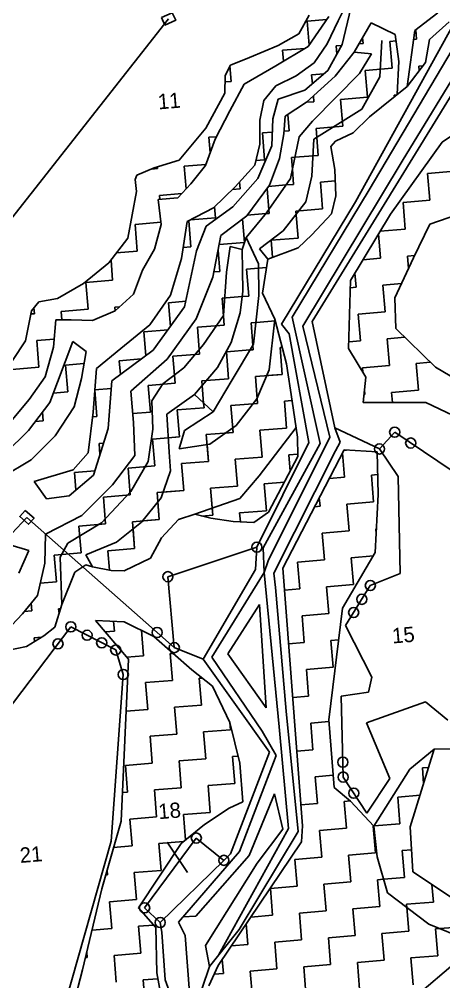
# Model space of a CAD drawing. Header units: metres. Extents: x 307122 to 311809, y 1926082 to 1930533.
# Drawn here: x 310078 to 310334, y 1929430 to 1930008 of the extents above; entities that cross this region are included whole.
import ezdxf

# ---------------------------------------------------------------- set-up
doc = ezdxf.new("R2010")
doc.units = ezdxf.units.M
for name, color, linetype in [('LINE_WATER', 4, 'Continuous'), ('POLY_HATCH', 12, 'Continuous'), ('POLY_PARCEL', 6, 'Continuous'), ('POLY_WATER', 4, 'Continuous'), ('TEXT_PARCEL', 7, 'Continuous')]:
    doc.layers.add(name, color=color, linetype=linetype)
doc.styles.add('TEXT_MAP', font='')
doc.styles.get('TEXT_MAP').set_extended_font_data('Kruti Dev 050')
doc.dimstyles.get("Standard").update_dxf_attribs({"dimtxt": 2.5, "dimasz": 2.5, "dimexe": 1.25, "dimexo": 0.625, "dimtad": 1, "dimdec": 4, "dimdsep": 46, "dimlunit": 6, "dimtxsty": 'Standard', "dimcen": 2.5, "dimadec": 0, "dimazin": 0, "dimtfac": 1, "dimtdec": 4, "dimtmove": 0, "dimatfit": 3, "dimfxl": 1, "dimtolj": 1, "dimtzin": 0, "dimarcsym": 0})

msp = doc.modelspace()

# ---------------------------------------------------------------- linework, layer by layer
for points in [[(310164.19, 1930009.45), (310170.64, 1930012.39), (310172.68, 1930007.93), (310166.22, 1930004.98)], [(310082.04, 1929713.04), (310087.36, 1929708.34), (310084.11, 1929704.66), (310078.79, 1929709.36)]]:
    msp.add_lwpolyline(points, close=True)
for centre in [(310304.58, 1929760.06), (310295.36, 1929749.99), (310314.23, 1929753.57), (310221.62, 1929690.96), (310168.01, 1929673.17), (310289.91, 1929667.88), (310284.78, 1929659.55), (310279.88, 1929651.59), (310109.53, 1929642.98), (310161.49, 1929639.64), (310101.8, 1929632.81), (310119.33, 1929637.94), (310128.13, 1929633.41), (310136.56, 1929629.07), (310171.85, 1929630.49), (310141.13, 1929614.34), (310273.35, 1929561.62), (310273.56, 1929552.64), (310279.93, 1929542.97), (310185.11, 1929515.97), (310201.74, 1929502.54), (310153.98, 1929473.99), (310163.39, 1929465.18)]:
    msp.add_circle(centre, 3.04)
at = {"layer": 'LINE_WATER'}
for p, q in [((310289.21, 1929905.95), (310346.19, 1930001.99)), ((310348.78, 1929988.2), (310309.13, 1929923.06)), ((310309.13, 1929923.06), (310249.2, 1929823.86)), ((310242.92, 1929829.18), (310289.21, 1929905.95)), ((310259.67, 1929753.2), (310242.92, 1929829.18)), ((310249.2, 1929823.86), (310265.48, 1929757.18)), ((310265.48, 1929757.18), (310228.36, 1929682.61)), ((310225.37, 1929690.54), (310259.67, 1929753.2)), ((310226.01, 1929675.71), (310225.37, 1929690.54)), ((310228.36, 1929682.61), (310226.01, 1929675.71)), ((310194.55, 1929624.67), (310226.01, 1929675.71)), ((310226.01, 1929675.71), (310235.09, 1929582.75)), ((310224.79, 1929580.15), (310194.55, 1929624.67)), ((310233.28, 1929565.67), (310224.79, 1929580.15)), ((310235.09, 1929582.75), (310240.69, 1929521.61)), ((310211.15, 1929507.81), (310233.28, 1929565.67)), ((310232.26, 1929542.52), (310216.9, 1929505.36)), ((310237.21, 1929521.33), (310232.26, 1929542.52)), ((310240.69, 1929521.61), (310198.55, 1929445.42)), ((310221.66, 1929500.79), (310237.21, 1929521.33)), ((310174.31, 1929465.38), (310211.15, 1929507.81)), ((310216.9, 1929505.36), (310184.84, 1929468.87)), ((310190.66, 1929451.25), (310221.66, 1929500.79)), ((310184.84, 1929468.87), (310177.01, 1929468.48)), ((310178.49, 1929457.25), (310174.31, 1929465.38)), ((310181, 1929423.01), (310178.49, 1929457.25)), ((310193.11, 1929438.59), (310190.66, 1929451.25))]:
    msp.add_line(p, q, dxfattribs=at)
at = {"layer": 'POLY_HATCH'}
for p, q in [((310277.35, 1930021.28), (310270.62, 1930007.5)), ((310273.03, 1929993.23), (310278.26, 1930015.15)), ((310316.75, 1930001.65), (310330.52, 1930012.25)), ((310246.82, 1929999.71), (310253.03, 1930010.89)), ((310252.57, 1929992.09), (310264.95, 1930010.16)), ((310270.62, 1930007.5), (310263.9, 1929993.72)), ((310280.17, 1929988.59), (310290.42, 1930006.32)), ((310290.42, 1930006.32), (310304.86, 1929999.28)), ((310337.31, 1930006.93), (310325.62, 1929996.23)), ((310312.05, 1929968.09), (310316.75, 1930001.65)), ((310234.34, 1929992.76), (310246.82, 1929999.71)), ((310295.68, 1929973.84), (310296.93, 1929995.6)), ((310304.86, 1929999.28), (310307.06, 1929983)), ((310325.62, 1929996.23), (310323.22, 1929982.52)), ((310217.13, 1929985.41), (310234.34, 1929992.76)), ((310232.91, 1929980.54), (310252.57, 1929992.09)), ((310263.9, 1929993.72), (310256.15, 1929982.34)), ((310264.39, 1929977.65), (310273.03, 1929993.23)), ((310268.78, 1929974.23), (310280.17, 1929988.59)), ((310280.17, 1929988.59), (310290.64, 1929987.72)), ((310205.63, 1929980.91), (310217.13, 1929985.41)), ((310290.64, 1929987.72), (310283.38, 1929975.86)), ((310307.06, 1929983), (310306.17, 1929963.32)), ((310202.58, 1929974.73), (310205.63, 1929980.91)), ((310213.93, 1929969.39), (310232.91, 1929980.54)), ((310256.15, 1929982.34), (310245.23, 1929974.42)), ((310250.48, 1929965.76), (310264.39, 1929977.65)), ((310323.22, 1929982.52), (310312.05, 1929968.09)), ((310202.27, 1929964.03), (310202.58, 1929974.73)), ((310245.23, 1929974.42), (310232.9, 1929968.45)), ((310251.44, 1929958.51), (310268.78, 1929974.23)), ((310283.38, 1929975.86), (310254.98, 1929947.11)), ((310284.72, 1929954.31), (310295.68, 1929973.84)), ((310205.29, 1929953.41), (310213.93, 1929969.39)), ((310232.9, 1929968.45), (310225.77, 1929959.6)), ((310234.39, 1929960.31), (310250.48, 1929965.76)), ((310312.05, 1929968.09), (310289.44, 1929949.77)), ((310384.94, 1929969.15), (310333.24, 1929934.64)), ((310190.94, 1929942.94), (310202.27, 1929964.03)), ((310225.77, 1929959.6), (310223.43, 1929947.84)), ((310231.23, 1929948.48), (310234.39, 1929960.31)), ((310238.7, 1929950.1), (310251.44, 1929958.51)), ((310255.86, 1929936.35), (310284.72, 1929954.31)), ((310196.39, 1929936.34), (310205.29, 1929953.41)), ((310230.49, 1929932.3), (310231.23, 1929948.48)), ((310237.82, 1929939.64), (310238.7, 1929950.1)), ((310289.44, 1929949.77), (310279.64, 1929940.16)), ((310174.7, 1929923.81), (310190.94, 1929942.94)), ((310223.43, 1929947.84), (310223.38, 1929933.37)), ((310254.98, 1929947.11), (310247.07, 1929937.8)), ((310235.15, 1929924.69), (310237.82, 1929939.64)), ((310247.07, 1929937.8), (310241.77, 1929912.67)), ((310279.64, 1929940.16), (310268.88, 1929935.16)), ((310190.58, 1929920.59), (310196.39, 1929936.34)), ((310223.38, 1929933.37), (310220.28, 1929920.72)), ((310222.18, 1929912.61), (310230.49, 1929932.3)), ((310254.65, 1929914.16), (310255.86, 1929936.35)), ((310268.88, 1929935.16), (310266.2, 1929932)), ((310266.2, 1929932), (310268.51, 1929918.09)), ((310333.24, 1929934.64), (310301.97, 1929891.21)), ((310149.34, 1929914.62), (310159.66, 1929919.02)), ((310159.66, 1929919.02), (310174.7, 1929923.81)), ((310181.89, 1929909.58), (310190.58, 1929920.59)), ((310220.28, 1929920.72), (310208.53, 1929907.77)), ((310229.1, 1929908.6), (310235.15, 1929924.69)), ((310148.36, 1929912.16), (310149.34, 1929914.62)), ((310251.15, 1929898.71), (310254.65, 1929914.16)), ((310268.51, 1929918.09), (310269.22, 1929902.28)), ((310149.14, 1929904.91), (310148.36, 1929912.16)), ((310174.05, 1929901.12), (310181.89, 1929909.58)), ((310208.53, 1929907.77), (310195.51, 1929895.14)), ((310207.04, 1929895.67), (310222.18, 1929912.61)), ((310215.45, 1929890.15), (310229.1, 1929908.6)), ((310241.77, 1929912.67), (310227.43, 1929892)), ((310143.89, 1929876.8), (310149.14, 1929904.91)), ((310269.22, 1929902.28), (310266.58, 1929891.48)), ((310162.05, 1929900.13), (310174.05, 1929901.12)), ((310164, 1929885.02), (310162.05, 1929900.13)), ((310237.42, 1929881.13), (310251.15, 1929898.71)), ((310325.81, 1929885.21), (310361.54, 1929897.64)), ((310195.51, 1929895.14), (310179.66, 1929886.81)), ((310191.05, 1929884.02), (310207.04, 1929895.67)), ((310199.94, 1929878.49), (310215.45, 1929890.15)), ((310227.43, 1929892), (310215.22, 1929877.14)), ((310266.58, 1929891.48), (310254.68, 1929878.75)), ((310301.97, 1929891.21), (310277.97, 1929851.41)), ((310159.9, 1929870.12), (310164, 1929885.02)), ((310179.66, 1929886.81), (310176.1, 1929864.62)), ((310315.91, 1929865), (310325.81, 1929885.21)), ((310185.24, 1929869.09), (310191.05, 1929884.02)), ((310223.13, 1929870.43), (310237.42, 1929881.13)), ((310254.68, 1929878.75), (310246.49, 1929871.03)), ((310132.5, 1929862.02), (310143.89, 1929876.8)), ((310195.07, 1929853.4), (310199.94, 1929878.49)), ((310212.77, 1929870.01), (310215.22, 1929877.14)), ((310215.22, 1929877.14), (310222.58, 1929861.28)), ((310152.76, 1929857.46), (310159.9, 1929870.12)), ((310178.08, 1929835.44), (310185.24, 1929869.09)), ((310203.38, 1929856.41), (310205.47, 1929871.83)), ((310205.47, 1929871.83), (310212.77, 1929870.01)), ((310212.93, 1929857.46), (310212.77, 1929870.01)), ((310228.23, 1929864.24), (310223.13, 1929870.43)), ((310246.49, 1929871.03), (310228.23, 1929864.24)), ((310117.17, 1929849.44), (310132.5, 1929862.02)), ((310176.1, 1929864.62), (310169.64, 1929842.6)), ((310222.58, 1929861.28), (310222.85, 1929842.25)), ((310228.23, 1929864.24), (310224.91, 1929843.78)), ((310304.66, 1929840.97), (310315.91, 1929865)), ((310147.18, 1929843.15), (310152.76, 1929857.46)), ((310201.44, 1929830.2), (310203.38, 1929856.41)), ((310213.1, 1929844.91), (310212.93, 1929857.46)), ((310184.99, 1929828.31), (310195.07, 1929853.4)), ((310277.97, 1929851.41), (310276.78, 1929810.45)), ((310101.52, 1929840.6), (310117.17, 1929849.44)), ((310211.57, 1929831.79), (310213.1, 1929844.91)), ((310224.91, 1929843.78), (310232.46, 1929827.99)), ((310085.77, 1929833.02), (310090.36, 1929838.43)), ((310090.36, 1929838.43), (310101.52, 1929840.6)), ((310136.29, 1929833.02), (310147.18, 1929843.15)), ((310169.64, 1929842.6), (310157.06, 1929824.62)), ((310222.85, 1929842.25), (310219.62, 1929812.96)), ((310305.36, 1929822.45), (310304.66, 1929840.97)), ((310082.2, 1929815.11), (310085.77, 1929833.02)), ((310122.55, 1929827.28), (310136.29, 1929833.02)), ((310159.13, 1929809.5), (310178.08, 1929835.44)), ((310099, 1929811.14), (310100.49, 1929827.6)), ((310100.49, 1929827.6), (310109.73, 1929827.65)), ((310109.73, 1929827.65), (310122.55, 1929827.28)), ((310167.49, 1929803.92), (310184.99, 1929828.31)), ((310189.46, 1929812.85), (310201.44, 1929830.2)), ((310206.1, 1929814.02), (310211.57, 1929831.79)), ((310228.94, 1929797.6), (310232.46, 1929827.99)), ((310232.46, 1929827.99), (310239.35, 1929801.19)), ((310157.06, 1929824.62), (310139.63, 1929810.38)), ((310329.15, 1929799.22), (310305.36, 1929822.45)), ((310074.37, 1929803.14), (310082.2, 1929815.11)), ((310094.07, 1929793.33), (310099, 1929811.14)), ((310096.81, 1929777.94), (310110.75, 1929814.63)), ((310110.75, 1929814.63), (310118.68, 1929808.66)), ((310139.63, 1929810.38), (310124.9, 1929798.43)), ((310134.19, 1929790.93), (310159.13, 1929809.5)), ((310177.58, 1929798.85), (310189.46, 1929812.85)), ((310197.79, 1929799.04), (310206.1, 1929814.02)), ((310219.62, 1929812.96), (310206.64, 1929791.54)), ((310276.78, 1929810.45), (310287.29, 1929793.15)), ((310118.68, 1929808.66), (310115.89, 1929792.32)), ((310145.66, 1929784.8), (310167.49, 1929803.92)), ((310124.9, 1929798.43), (310122.91, 1929772.23)), ((310164.97, 1929789.26), (310177.58, 1929798.85)), ((310183.96, 1929782.75), (310197.79, 1929799.04)), ((310221.46, 1929780.1), (310228.94, 1929797.6)), ((310239.35, 1929801.19), (310242.75, 1929778.81)), ((310369.51, 1929775.29), (310329.15, 1929799.22)), ((310084.52, 1929779.76), (310094.07, 1929793.33)), ((310115.89, 1929792.32), (310111.49, 1929775.43)), ((310287.29, 1929793.15), (310285.52, 1929777.87)), ((310132, 1929762.23), (310134.19, 1929790.93)), ((310158.36, 1929779.04), (310164.97, 1929789.26)), ((310206.64, 1929791.54), (310195.21, 1929772.41)), ((310147.22, 1929765.87), (310145.66, 1929784.8)), ((310167.34, 1929770.98), (310183.96, 1929782.75)), ((310195.21, 1929772.41), (310183.96, 1929782.75)), ((310209.18, 1929764.09), (310221.46, 1929780.1)), ((310074.15, 1929767.54), (310084.52, 1929779.76)), ((310084.13, 1929761.2), (310096.81, 1929777.94)), ((310111.49, 1929775.43), (310100.11, 1929757.96)), ((310159.02, 1929761.98), (310158.36, 1929779.04)), ((310242.75, 1929778.81), (310246.09, 1929757.19)), ((310285.52, 1929777.87), (310323.37, 1929777.95)), ((310323.37, 1929777.95), (310372.23, 1929754.72)), ((310122.91, 1929772.23), (310119.97, 1929747.61)), ((310168.75, 1929748.12), (310167.34, 1929770.98)), ((310195.21, 1929772.41), (310178, 1929761.07)), ((310147.98, 1929746.01), (310147.22, 1929765.87)), ((310193.21, 1929752.94), (310209.18, 1929764.09)), ((310222.92, 1929733.81), (310245.2, 1929762.95)), ((310069.98, 1929747.23), (310084.13, 1929761.2)), ((310100.11, 1929757.96), (310085.58, 1929743.55)), ((310123.14, 1929734.23), (310132, 1929762.23)), ((310156.16, 1929742.4), (310159.02, 1929761.98)), ((310178, 1929761.07), (310174.69, 1929750.01)), ((310246.09, 1929757.19), (310246.27, 1929745.48)), ((310174.69, 1929750.01), (310193.21, 1929752.94)), ((310119.97, 1929747.61), (310110.89, 1929737.36)), ((310134.69, 1929728.46), (310147.98, 1929746.01)), ((310169.66, 1929736.94), (310168.75, 1929748.12)), ((310246.27, 1929745.48), (310228.68, 1929711.99)), ((310274.22, 1929749.4), (310237.14, 1929678.35)), ((310294, 1929748.3), (310274.22, 1929749.4)), ((310294.59, 1929722.62), (310294, 1929748.3)), ((310085.58, 1929743.55), (310068.25, 1929733.04)), ((310145.72, 1929724.43), (310156.16, 1929742.4)), ((310110.89, 1929737.36), (310087.48, 1929730.48)), ((310108.44, 1929721.87), (310123.14, 1929734.23)), ((310163.97, 1929720.53), (310169.66, 1929736.94)), ((310211.37, 1929720.2), (310222.92, 1929733.81)), ((310087.48, 1929730.48), (310094.95, 1929720)), ((310116.26, 1929710.05), (310134.69, 1929728.46)), ((310127.92, 1929705.48), (310145.72, 1929724.43)), ((310292.91, 1929687.68), (310294.59, 1929722.62)), ((310094.95, 1929720), (310108.44, 1929721.87)), ((310094.95, 1929720), (310094.95, 1929720)), ((310152.04, 1929705.96), (310163.97, 1929720.53)), ((310184.2, 1929710.69), (310211.37, 1929720.2)), ((310184.2, 1929710.69), (310174.29, 1929707.53)), ((310193.77, 1929708.35), (310184.2, 1929710.69)), ((310228.68, 1929711.99), (310219.8, 1929705.79)), ((310094.23, 1929698.72), (310116.26, 1929710.05)), ((310107.7, 1929693.4), (310127.92, 1929705.48)), ((310137.08, 1929693.95), (310152.04, 1929705.96)), ((310174.29, 1929707.53), (310164.23, 1929696.55)), ((310207.24, 1929706.33), (310193.77, 1929708.35)), ((310219.8, 1929705.79), (310207.24, 1929706.33)), ((310093.92, 1929681.37), (310094.23, 1929698.72)), ((310103.19, 1929684.85), (310107.7, 1929693.4)), ((310118.47, 1929686.33), (310137.08, 1929693.95)), ((310164.23, 1929696.55), (310157.42, 1929684.26)), ((310072.71, 1929692.37), (310084.21, 1929688.91)), ((310084.21, 1929688.91), (310078.13, 1929675.21)), ((310273.15, 1929654.14), (310292.91, 1929687.68)), ((310104.16, 1929656.44), (310103.19, 1929684.85)), ((310122.64, 1929679.06), (310118.47, 1929686.33)), ((310157.42, 1929684.26), (310141.61, 1929676.71)), ((310089.45, 1929661.94), (310093.92, 1929681.37)), ((310118.63, 1929680.3), (310111.96, 1929675.84)), ((310122.64, 1929679.06), (310118.63, 1929680.3)), ((310133.78, 1929676.85), (310122.64, 1929679.06)), ((310141.61, 1929676.71), (310133.78, 1929676.85)), ((310237.14, 1929678.35), (310249.11, 1929523.37)), ((310111.96, 1929675.84), (310104.16, 1929656.44)), ((310080.39, 1929650.8), (310089.45, 1929661.94)), ((310104.16, 1929656.44), (310099.8, 1929642.8)), ((310264.82, 1929587), (310273.15, 1929654.14)), ((310067.64, 1929637.19), (310080.39, 1929650.8)), ((310099.8, 1929642.8), (310093.19, 1929637.57)), ((310144.29, 1929623.47), (310124.38, 1929646.84)), ((310124.38, 1929646.84), (310141.67, 1929645.92)), ((310141.67, 1929645.92), (310159.59, 1929637.23)), ((310093.19, 1929637.57), (310082.76, 1929631.24)), ((310159.59, 1929637.23), (310182.36, 1929617.21)), ((310082.76, 1929631.24), (310071.23, 1929628.73)), ((310139.76, 1929526.17), (310144.29, 1929623.47)), ((310182.36, 1929617.21), (310194.9, 1929607.29)), ((310194.9, 1929607.29), (310205.3, 1929585.48)), ((310205.3, 1929585.48), (310211.22, 1929560.95)), ((310268.15, 1929546.41), (310264.82, 1929587)), ((310328.36, 1929569.51), (310313.63, 1929557.33)), ((310328.36, 1929569.51), (310313.99, 1929522.69)), ((310381.42, 1929569.55), (310328.36, 1929569.51)), ((310211.22, 1929560.95), (310213.13, 1929537.66)), ((310313.63, 1929557.33), (310292.03, 1929523.04)), ((310277.92, 1929538.13), (310268.15, 1929546.41)), ((310213.13, 1929537.66), (310204.84, 1929533.85)), ((310292.03, 1929523.04), (310277.92, 1929538.13)), ((310204.84, 1929533.85), (310190, 1929524.04)), ((310128.24, 1929485.36), (310139.76, 1929526.17)), ((310190, 1929524.04), (310176.06, 1929512.73)), ((310249.11, 1929523.37), (310248.43, 1929513.7)), ((310293.96, 1929504.6), (310292.03, 1929523.04)), ((310313.99, 1929522.69), (310315.58, 1929495.62)), ((310176.06, 1929512.73), (310150.31, 1929473.88)), ((310248.43, 1929513.7), (310198.3, 1929439.37)), ((310300.17, 1929482.97), (310293.96, 1929504.6)), ((310315.58, 1929495.62), (310353.73, 1929470.28)), ((310116.59, 1929436.73), (310128.24, 1929485.36)), ((310325.12, 1929464.14), (310300.17, 1929482.97)), ((310150.31, 1929473.88), (310160.65, 1929462.23)), ((310160.65, 1929462.23), (310161.32, 1929434.92)), ((310354.27, 1929452.17), (310325.12, 1929464.14)), ((310198.3, 1929439.37), (310192.65, 1929427.08)), ((310108.84, 1929407.17), (310116.59, 1929436.73)), ((310161.32, 1929434.92), (310164.15, 1929419.52))]:
    msp.add_line(p, q, dxfattribs=at)
at = {"layer": 'POLY_HATCH', "linetype": 'Continuous'}
for p, q in [((310251.91, 1930007.31), (310263.66, 1930008.28)), ((310251.91, 1930007.31), (310263.66, 1930008.28)), ((310253.1, 1929992.86), (310251.91, 1930007.31)), ((310253.1, 1929992.86), (310251.91, 1930007.31)), ((310317.79, 1929996.47), (310317.33, 1930002.1)), ((310285.51, 1929993.82), (310285.23, 1929997.34)), ((310301.65, 1929995.15), (310305.38, 1929995.45)), ((310302.98, 1929979.01), (310301.65, 1929995.15)), ((310316, 1929996.32), (310317.79, 1929996.47)), ((310237.1, 1929989.85), (310250.65, 1929990.96)), ((310237.1, 1929989.85), (310250.65, 1929990.96)), ((310237.64, 1929983.31), (310237.1, 1929989.85)), ((310237.64, 1929983.31), (310237.1, 1929989.85)), ((310269.38, 1929992.5), (310272.78, 1929992.78)), ((310269.79, 1929987.4), (310269.38, 1929992.5)), ((310283.08, 1929993.62), (310285.51, 1929993.82)), ((310206.15, 1929971.07), (310205.38, 1929980.41)), ((310206.15, 1929971.07), (310205.38, 1929980.41)), ((310286.84, 1929977.69), (310302.98, 1929979.01)), ((310288.16, 1929961.55), (310286.84, 1929977.69)), ((310319.11, 1929980.33), (310321.69, 1929980.54)), ((310319.34, 1929977.51), (310319.11, 1929980.33)), ((310254.56, 1929975.04), (310262.05, 1929975.65)), ((310255.01, 1929969.63), (310254.56, 1929975.04)), ((310270.46, 1929976.34), (310270.7, 1929976.36)), ((310270.7, 1929976.36), (310270.68, 1929976.62)), ((310202.46, 1929970.76), (310206.15, 1929971.07)), ((310202.46, 1929970.76), (310206.15, 1929971.07)), ((310255.89, 1929958.9), (310255.61, 1929962.29)), ((310272.02, 1929960.22), (310288.16, 1929961.55)), ((310273.35, 1929944.09), (310272.02, 1929960.22)), ((310304.3, 1929962.87), (310305.76, 1929962.99)), ((310304.38, 1929961.87), (310304.3, 1929962.87)), ((310251.47, 1929958.54), (310255.89, 1929958.9)), ((310241.07, 1929941.44), (310240.28, 1929951.14)), ((310257.21, 1929942.76), (310273.35, 1929944.09)), ((310258.53, 1929926.62), (310257.21, 1929942.76)), ((310192.66, 1929937.47), (310197.17, 1929937.84)), ((310192.66, 1929937.47), (310197.17, 1929937.84)), ((310193.41, 1929928.27), (310192.66, 1929937.47)), ((310193.41, 1929928.27), (310192.66, 1929937.47)), ((310224.93, 1929940.11), (310230.87, 1929940.6)), ((310226.26, 1929923.98), (310224.93, 1929940.11)), ((310237.95, 1929941.18), (310241.07, 1929941.44)), ((310242.4, 1929925.3), (310244.47, 1929925.47)), ((310242.97, 1929918.34), (310242.4, 1929925.3)), ((310244.47, 1929925.47), (310258.53, 1929926.62)), ((310161.71, 1929918.68), (310161.63, 1929919.65)), ((310161.71, 1929918.68), (310161.63, 1929919.65)), ((310177.84, 1929920.01), (310190.75, 1929921.06)), ((310177.84, 1929920.01), (310190.75, 1929921.06)), ((310178.96, 1929906.42), (310177.84, 1929920.01)), ((310178.96, 1929906.42), (310177.84, 1929920.01)), ((310220.97, 1929923.54), (310226.26, 1929923.98)), ((310158.19, 1929918.39), (310161.71, 1929918.68)), ((310158.19, 1929918.39), (310161.71, 1929918.68)), ((310243.72, 1929909.16), (310242.97, 1929918.34)), ((310324.41, 1929915.78), (310340.55, 1929917.11)), ((310325.73, 1929899.64), (310324.41, 1929915.78)), ((310211.44, 1929906.52), (310211.11, 1929910.62)), ((310228.6, 1929907.92), (310239.07, 1929908.78)), ((310239.07, 1929908.78), (310243.72, 1929909.16)), ((310259.86, 1929910.49), (310268.82, 1929911.22)), ((310261.18, 1929894.35), (310259.86, 1929910.49)), ((310163.03, 1929902.54), (310176.39, 1929903.64)), ((310163.03, 1929902.54), (310176.39, 1929903.64)), ((310163.22, 1929900.23), (310163.03, 1929902.54)), ((310163.22, 1929900.23), (310163.03, 1929902.54)), ((310206.84, 1929906.14), (310211.44, 1929906.52)), ((310228.73, 1929893.87), (310227.68, 1929906.67)), ((310309.59, 1929898.32), (310325.73, 1929899.64)), ((310310.92, 1929882.18), (310309.59, 1929898.32)), ((310196.63, 1929889.05), (310196.08, 1929895.69)), ((310215.8, 1929890.63), (310227.06, 1929891.55)), ((310227.06, 1929891.55), (310228.9, 1929891.7)), ((310228.9, 1929891.7), (310228.73, 1929893.87)), ((310245.04, 1929893.03), (310261.18, 1929894.35)), ((310246.37, 1929876.89), (310245.04, 1929893.03)), ((310148.22, 1929885.08), (310163.83, 1929886.36)), ((310148.22, 1929885.08), (310163.83, 1929886.36)), ((310149.54, 1929868.95), (310148.22, 1929885.08)), ((310149.54, 1929868.95), (310148.22, 1929885.08)), ((310181.82, 1929871.59), (310180.53, 1929887.27)), ((310181.58, 1929887.82), (310196.63, 1929889.05)), ((310214.09, 1929874.24), (310212.94, 1929888.26)), ((310296.1, 1929864.72), (310294.89, 1929879.48)), ((310295.77, 1929880.94), (310310.92, 1929882.18)), ((310198.87, 1929872.99), (310214.09, 1929874.24)), ((310230.23, 1929875.56), (310246.37, 1929876.89)), ((310231.07, 1929865.3), (310230.23, 1929875.56)), ((310137.05, 1929867.92), (310149.54, 1929868.95)), ((310137.05, 1929867.92), (310149.54, 1929868.95)), ((310177.16, 1929871.21), (310181.82, 1929871.59)), ((310199.28, 1929856.78), (310198.22, 1929869.63)), ((310134.73, 1929851.48), (310133.73, 1929863.61)), ((310134.73, 1929851.48), (310133.73, 1929863.61)), ((310285.47, 1929863.85), (310296.1, 1929864.72)), ((310312.24, 1929866.04), (310316.59, 1929866.4)), ((310312.86, 1929858.49), (310312.24, 1929866.04)), ((310195.67, 1929856.48), (310199.28, 1929856.78)), ((310215.41, 1929858.1), (310222.62, 1929858.69)), ((310216.74, 1929841.96), (310215.41, 1929858.1)), ((310222.62, 1929858.69), (310227.39, 1929859.08)), ((310281.29, 1929847.26), (310280.59, 1929855.76)), ((310118.59, 1929850.16), (310134.73, 1929851.48)), ((310118.59, 1929850.16), (310134.73, 1929851.48)), ((310119.91, 1929834.02), (310118.59, 1929850.16)), ((310119.91, 1929834.02), (310118.59, 1929850.16)), ((310150.86, 1929852.81), (310150.95, 1929852.81)), ((310150.88, 1929852.63), (310150.86, 1929852.81)), ((310150.86, 1929852.81), (310150.95, 1929852.81)), ((310150.88, 1929852.63), (310150.86, 1929852.81)), ((310277.84, 1929846.98), (310281.29, 1929847.26)), ((310297.43, 1929848.58), (310308.66, 1929849.5)), ((310298.75, 1929832.45), (310297.43, 1929848.58)), ((310168.33, 1929837.99), (310178.81, 1929838.85)), ((310169.5, 1929823.69), (310168.33, 1929837.99)), ((310200.6, 1929840.64), (310212.71, 1929841.63)), ((310201.92, 1929824.5), (310200.6, 1929840.64)), ((310212.71, 1929841.63), (310216.74, 1929841.96)), ((310087.64, 1929831.37), (310087.35, 1929834.88)), ((310087.64, 1929831.37), (310087.35, 1929834.88)), ((310103.77, 1929832.7), (310119.91, 1929834.02)), ((310103.77, 1929832.7), (310119.91, 1929834.02)), ((310104.19, 1929827.62), (310103.77, 1929832.7)), ((310104.19, 1929827.62), (310103.77, 1929832.7)), ((310136.05, 1929835.35), (310139.06, 1929835.59)), ((310136.05, 1929835.35), (310139.06, 1929835.59)), ((310136.24, 1929833), (310136.05, 1929835.35)), ((310136.24, 1929833), (310136.05, 1929835.35)), ((310282.61, 1929831.12), (310298.75, 1929832.45)), ((310085.41, 1929831.19), (310087.64, 1929831.37)), ((310085.41, 1929831.19), (310087.64, 1929831.37)), ((310221.06, 1929826.07), (310232.71, 1929827.03)), ((310232.35, 1929827), (310232.71, 1929827.03)), ((310283.94, 1929814.98), (310282.61, 1929831.12)), ((310153.51, 1929820.53), (310168.06, 1929821.73)), ((310185.79, 1929823.18), (310201.92, 1929824.5)), ((310187.11, 1929807.04), (310185.79, 1929823.18)), ((310218.06, 1929825.83), (310221.06, 1929826.07)), ((310219.18, 1929812.24), (310218.06, 1929825.83)), ((310088.96, 1929815.24), (310099.45, 1929816.1)), ((310088.96, 1929815.24), (310099.45, 1929816.1)), ((310090.28, 1929799.1), (310088.96, 1929815.24)), ((310090.28, 1929799.1), (310088.96, 1929815.24)), ((310154.69, 1929806.19), (310153.51, 1929820.53)), ((310276.9, 1929814.41), (310283.94, 1929814.98)), ((310300.07, 1929816.31), (310310.75, 1929817.18)), ((310301.4, 1929800.17), (310300.07, 1929816.31)), ((310203.25, 1929808.37), (310217.54, 1929809.54)), ((310217.54, 1929809.54), (310219.39, 1929809.69)), ((310219.39, 1929809.69), (310219.18, 1929812.24)), ((310235.52, 1929811.01), (310236.8, 1929811.12)), ((310235.52, 1929811.01), (310236.8, 1929811.12)), ((310236.85, 1929794.88), (310235.52, 1929811.01)), ((310236.85, 1929794.88), (310235.52, 1929811.01)), ((310138.7, 1929803.07), (310151.95, 1929804.16)), ((310170.97, 1929805.72), (310187.11, 1929807.04)), ((310172.3, 1929789.58), (310170.97, 1929805.72)), ((310204.57, 1929792.23), (310203.25, 1929808.37)), ((310074.15, 1929797.78), (310090.28, 1929799.1)), ((310074.15, 1929797.78), (310090.28, 1929799.1)), ((310106.42, 1929800.42), (310117.43, 1929801.33)), ((310107.75, 1929784.29), (310106.42, 1929800.42)), ((310139.38, 1929794.79), (310138.7, 1929803.07)), ((310285.26, 1929798.85), (310301.4, 1929800.17)), ((310285.48, 1929796.13), (310285.26, 1929798.85)), ((310317.54, 1929801.49), (310326.1, 1929802.2)), ((310318.86, 1929785.36), (310317.54, 1929801.49)), ((310191.07, 1929791.12), (310204.57, 1929792.23)), ((310220.71, 1929793.55), (310236.85, 1929794.88)), ((310222.03, 1929777.41), (310220.71, 1929793.55)), ((310227.45, 1929794.1), (310236.85, 1929794.88)), ((310123.93, 1929785.61), (310133.85, 1929786.43)), ((310156.16, 1929788.26), (310172.3, 1929789.58)), ((310157.48, 1929772.12), (310156.16, 1929788.26)), ((310188.43, 1929790.9), (310191.07, 1929791.12)), ((310188.65, 1929788.27), (310188.43, 1929790.9)), ((310189.52, 1929777.64), (310188.65, 1929788.27)), ((310098.95, 1929783.56), (310107.75, 1929784.29)), ((310125.21, 1929769.47), (310123.91, 1929785.33)), ((310222.03, 1929777.41), (310221.76, 1929780.79)), ((310286.07, 1929782.67), (310286.58, 1929782.71)), ((310286.58, 1929782.71), (310286.37, 1929785.27)), ((310302.72, 1929784.03), (310318.86, 1929785.36)), ((310303.22, 1929777.91), (310302.72, 1929784.03)), ((310173.62, 1929773.44), (310189.76, 1929774.77)), ((310173.62, 1929773.44), (310189.76, 1929774.77)), ((310189.76, 1929774.77), (310189.52, 1929777.64)), ((310189.76, 1929774.77), (310189.52, 1929777.64)), ((310205.9, 1929776.09), (310222.03, 1929777.41)), ((310207.22, 1929759.95), (310205.9, 1929776.09)), ((310219.22, 1929777.18), (310222.03, 1929777.41)), ((310238.17, 1929778.74), (310242.71, 1929779.11)), ((310238.17, 1929778.74), (310242.71, 1929779.11)), ((310239.49, 1929762.6), (310238.17, 1929778.74)), ((310239.49, 1929762.6), (310238.17, 1929778.74)), ((310092.93, 1929766.82), (310092.49, 1929772.23)), ((310122.56, 1929769.25), (310125.21, 1929769.47)), ((310146.78, 1929771.24), (310157.48, 1929772.12)), ((310174.94, 1929757.3), (310173.62, 1929773.44)), ((310174.94, 1929757.3), (310173.62, 1929773.44)), ((310088.09, 1929766.43), (310092.93, 1929766.82)), ((310158.81, 1929755.98), (310174.94, 1929757.3)), ((310168.21, 1929756.75), (310174.94, 1929757.3)), ((310191.08, 1929758.63), (310207.22, 1929759.95)), ((310192.41, 1929742.49), (310191.08, 1929758.63)), ((310202.72, 1929759.58), (310207.22, 1929759.95)), ((310207.22, 1929759.95), (310207, 1929762.58)), ((310223.36, 1929761.28), (310239.49, 1929762.6)), ((310223.36, 1929761.28), (310239.49, 1929762.6)), ((310224.68, 1929745.14), (310223.36, 1929761.28)), ((310224.68, 1929745.14), (310223.36, 1929761.28)), ((310126.53, 1929753.33), (310129.25, 1929753.56)), ((310127.08, 1929746.68), (310126.53, 1929753.33)), ((310160.13, 1929739.84), (310158.81, 1929755.98)), ((310192.41, 1929742.49), (310191.57, 1929752.68)), ((310240.82, 1929746.46), (310246.25, 1929746.91)), ((310240.82, 1929746.46), (310246.25, 1929746.91)), ((310241.62, 1929736.64), (310240.82, 1929746.46)), ((310241.62, 1929736.64), (310240.82, 1929746.46)), ((310274.42, 1929732.97), (310273.23, 1929747.49)), ((310274.11, 1929749.19), (310275.64, 1929749.32)), ((310143.99, 1929738.52), (310160.13, 1929739.84)), ((310176.27, 1929741.17), (310192.41, 1929742.49)), ((310176.27, 1929741.17), (310192.41, 1929742.49)), ((310177.59, 1929725.03), (310176.27, 1929741.17)), ((310177.59, 1929725.03), (310176.27, 1929741.17)), ((310208.54, 1929743.81), (310224.68, 1929745.14)), ((310208.54, 1929743.81), (310224.68, 1929745.14)), ((310209.87, 1929727.68), (310208.54, 1929743.81)), ((310209.87, 1929727.68), (310208.54, 1929743.81)), ((310111.72, 1929735.87), (310123.97, 1929736.88)), ((310112.58, 1929725.35), (310111.72, 1929735.87)), ((310145.32, 1929722.38), (310143.99, 1929738.52)), ((310290.56, 1929734.3), (310294.32, 1929734.6)), ((310291.88, 1929718.16), (310290.56, 1929734.3)), ((310226, 1929729), (310238.13, 1929730)), ((310226, 1929729), (310238.13, 1929730)), ((310227.33, 1929712.86), (310226, 1929729)), ((310227.33, 1929712.86), (310226, 1929729)), ((310265.26, 1929732.22), (310274.42, 1929732.97)), ((310129.18, 1929721.06), (310145.32, 1929722.38)), ((310161.45, 1929723.71), (310177.59, 1929725.03)), ((310162.78, 1929707.57), (310161.45, 1929723.71)), ((310165.18, 1929724.01), (310177.59, 1929725.03)), ((310193.73, 1929726.35), (310209.87, 1929727.68)), ((310193.73, 1929726.35), (310209.87, 1929727.68)), ((310194.71, 1929714.37), (310193.73, 1929726.35)), ((310195.05, 1929710.22), (310193.73, 1929726.35)), ((310130.5, 1929704.92), (310129.18, 1929721.06)), ((310162.78, 1929707.57), (310161.92, 1929718.03)), ((310259.6, 1929715.51), (310259.19, 1929720.59)), ((310275.74, 1929716.83), (310291.88, 1929718.16)), ((310277.07, 1929700.7), (310275.74, 1929716.83)), ((310195.05, 1929710.22), (310194.71, 1929714.37)), ((310211.19, 1929711.54), (310227.33, 1929712.86)), ((310211.19, 1929711.54), (310227.33, 1929712.86)), ((310211.63, 1929706.14), (310211.19, 1929711.54)), ((310211.63, 1929706.14), (310211.19, 1929711.54)), ((310256.4, 1929715.25), (310259.6, 1929715.51)), ((310114.36, 1929703.6), (310130.5, 1929704.92)), ((310146.64, 1929706.24), (310162.78, 1929707.57)), ((310147.96, 1929690.11), (310146.64, 1929706.24)), ((310152.68, 1929706.74), (310162.78, 1929707.57)), ((310188.38, 1929709.67), (310195.05, 1929710.22)), ((310188.38, 1929709.67), (310195.05, 1929710.22)), ((310115.69, 1929687.46), (310114.36, 1929703.6)), ((310147.96, 1929690.11), (310146.99, 1929701.91)), ((310260.93, 1929699.37), (310277.07, 1929700.7)), ((310262.25, 1929683.23), (310260.93, 1929699.37)), ((310293.2, 1929702.02), (310293.6, 1929702.05)), ((310293.46, 1929698.95), (310293.2, 1929702.02)), ((310099.55, 1929686.13), (310115.69, 1929687.46)), ((310131.83, 1929688.78), (310147.96, 1929690.11)), ((310131.83, 1929688.78), (310147.96, 1929690.11)), ((310132.79, 1929677.05), (310131.83, 1929688.78)), ((310132.79, 1929677.05), (310131.83, 1929688.78)), ((310100.87, 1929670), (310099.55, 1929686.13)), ((310246.11, 1929681.91), (310262.25, 1929683.23)), ((310247.44, 1929665.77), (310246.11, 1929681.91)), ((310278.39, 1929684.56), (310291.72, 1929685.65)), ((310279.71, 1929668.42), (310278.39, 1929684.56)), ((310091.12, 1929669.2), (310100.87, 1929670)), ((310238.17, 1929665.01), (310247.44, 1929665.77)), ((310263.57, 1929667.1), (310279.71, 1929668.42)), ((310264.9, 1929650.96), (310263.57, 1929667.1)), ((310086.06, 1929652.54), (310085.67, 1929657.29)), ((310102.2, 1929653.86), (310103.37, 1929653.96)), ((310102.43, 1929651.02), (310102.2, 1929653.86)), ((310081.5, 1929652.16), (310086.06, 1929652.54)), ((310248.76, 1929649.64), (310264.9, 1929650.96)), ((310250.08, 1929633.5), (310248.76, 1929649.64)), ((310135.8, 1929640.37), (310135.31, 1929646.26)), ((310087.38, 1929636.4), (310091.87, 1929636.77)), ((310087.57, 1929634.15), (310087.38, 1929636.4)), ((310130.28, 1929639.92), (310135.8, 1929640.37)), ((310153.26, 1929625.56), (310152, 1929640.91)), ((310240.67, 1929632.72), (310250.08, 1929633.5)), ((310266.22, 1929634.82), (310270.8, 1929635.2)), ((310267.55, 1929618.68), (310266.22, 1929634.82)), ((310143.21, 1929624.73), (310153.26, 1929625.56)), ((310169.4, 1929626.88), (310171.19, 1929627.03)), ((310170.72, 1929610.74), (310169.4, 1929626.88)), ((310251.41, 1929617.36), (310267.55, 1929618.68)), ((310186.86, 1929612.06), (310188.67, 1929612.21)), ((310252.73, 1929601.22), (310251.41, 1929617.36)), ((310154.58, 1929609.42), (310170.72, 1929610.74)), ((310155.91, 1929593.28), (310154.58, 1929609.42)), ((310188.18, 1929595.93), (310186.86, 1929612.06)), ((310243.16, 1929600.44), (310252.73, 1929601.22)), ((310172.04, 1929594.6), (310188.18, 1929595.93)), ((310142.84, 1929592.21), (310155.91, 1929593.28)), ((310173.37, 1929578.47), (310172.04, 1929594.6)), ((310205.64, 1929581.11), (310205.28, 1929585.51)), ((310254.06, 1929585.08), (310264.91, 1929585.97)), ((310255.38, 1929568.95), (310254.06, 1929585.08)), ((310157.23, 1929577.14), (310173.37, 1929578.47)), ((310189.5, 1929579.79), (310205.64, 1929581.11)), ((310190.83, 1929563.65), (310189.5, 1929579.79)), ((310158.55, 1929561), (310157.23, 1929577.14)), ((310245.66, 1929568.15), (310255.38, 1929568.95)), ((310142.42, 1929559.68), (310158.55, 1929561)), ((310174.69, 1929562.33), (310190.83, 1929563.65)), ((310176.01, 1929546.19), (310174.69, 1929562.33)), ((310206.97, 1929564.98), (310210.18, 1929565.24)), ((310208.29, 1929548.84), (310206.97, 1929564.98)), ((310143.74, 1929543.54), (310142.42, 1929559.68)), ((310321.25, 1929558.1), (310324.95, 1929558.41)), ((310322.01, 1929548.84), (310321.25, 1929558.1)), ((310192.15, 1929547.51), (310208.29, 1929548.84)), ((310256.7, 1929552.81), (310267.55, 1929553.7)), ((310258.03, 1929536.67), (310256.7, 1929552.81)), ((310140.56, 1929543.28), (310143.74, 1929543.54)), ((310159.88, 1929544.87), (310176.01, 1929546.19)), ((310161.2, 1929528.73), (310159.88, 1929544.87)), ((310193.48, 1929531.38), (310192.15, 1929547.51)), ((310274.16, 1929537.99), (310277.73, 1929538.29)), ((310275.49, 1929521.86), (310274.16, 1929537.99)), ((310306.44, 1929540.64), (310319.84, 1929541.74)), ((310307.76, 1929524.5), (310306.44, 1929540.64)), ((310177.34, 1929530.05), (310193.48, 1929531.38)), ((310248.15, 1929535.86), (310258.03, 1929536.67)), ((310145.06, 1929527.4), (310161.2, 1929528.73)), ((310146.39, 1929511.27), (310145.06, 1929527.4)), ((310178.59, 1929514.78), (310177.34, 1929530.05)), ((310259.35, 1929520.53), (310275.49, 1929521.86)), ((310260.67, 1929504.4), (310259.35, 1929520.53)), ((310291.63, 1929523.18), (310291.88, 1929523.2)), ((310292.95, 1929507.04), (310291.63, 1929523.18)), ((310292.15, 1929523.22), (310307.76, 1929524.5)), ((310162.52, 1929512.59), (310177.39, 1929513.81)), ((310135.3, 1929510.36), (310146.39, 1929511.27)), ((310163.85, 1929496.45), (310162.52, 1929512.59)), ((310309.09, 1929508.37), (310314.81, 1929508.84)), ((310310.41, 1929492.23), (310309.09, 1929508.37)), ((310244.54, 1929503.07), (310260.67, 1929504.4)), ((310245.86, 1929486.93), (310244.54, 1929503.07)), ((310276.81, 1929505.72), (310292.95, 1929507.04)), ((310278.14, 1929489.58), (310276.81, 1929505.72)), ((310131.57, 1929493.81), (310131.36, 1929496.41)), ((310147.71, 1929495.13), (310163.85, 1929496.45)), ((310130.6, 1929493.73), (310131.57, 1929493.81)), ((310149.03, 1929478.99), (310147.71, 1929495.13)), ((310294.27, 1929490.91), (310297.81, 1929491.2)), ((310295.6, 1929474.77), (310294.27, 1929490.91)), ((310297.81, 1929491.2), (310310.41, 1929492.23)), ((310229.72, 1929485.61), (310245.86, 1929486.93)), ((310231.05, 1929469.47), (310229.72, 1929485.61)), ((310262, 1929488.26), (310278.14, 1929489.58)), ((310263.32, 1929472.12), (310262, 1929488.26)), ((310327.87, 1929477.41), (310327, 1929488.03)), ((310132.9, 1929477.67), (310149.03, 1929478.99)), ((310134.22, 1929461.53), (310132.9, 1929477.67)), ((310279.46, 1929473.44), (310295.6, 1929474.77)), ((310280.78, 1929457.31), (310279.46, 1929473.44)), ((310311.74, 1929476.09), (310327.87, 1929477.41)), ((310311.9, 1929474.12), (310311.74, 1929476.09)), ((310313.06, 1929459.95), (310311.9, 1929474.12)), ((310217.87, 1929468.39), (310231.05, 1929469.47)), ((310247.18, 1929470.8), (310263.32, 1929472.12)), ((310248.51, 1929454.66), (310247.18, 1929470.8)), ((310150.36, 1929462.85), (310159.43, 1929463.6)), ((310151.68, 1929446.72), (310150.36, 1929462.85)), ((310216.23, 1929452.01), (310215.21, 1929464.45)), ((310331.61, 1929461.48), (310345.33, 1929462.6)), ((310122.3, 1929460.55), (310134.22, 1929461.53)), ((310264.65, 1929455.98), (310280.78, 1929457.31)), ((310265.97, 1929439.84), (310264.65, 1929455.98)), ((310296.92, 1929458.63), (310313.06, 1929459.95)), ((310298.24, 1929442.49), (310296.92, 1929458.63)), ((310329.2, 1929461.28), (310331.61, 1929461.48)), ((310330.52, 1929445.14), (310329.2, 1929461.28)), ((310206.28, 1929451.19), (310216.23, 1929452.01)), ((310232.37, 1929453.33), (310248.51, 1929454.66)), ((310233.69, 1929437.2), (310232.37, 1929453.33)), ((310119.41, 1929444.07), (310119.14, 1929447.36)), ((310135.54, 1929445.39), (310151.68, 1929446.72)), ((310136.87, 1929429.25), (310135.54, 1929445.39)), ((310314.38, 1929443.82), (310330.52, 1929445.14)), ((310118.33, 1929443.98), (310119.41, 1929444.07)), ((310201.42, 1929434.55), (310200.73, 1929442.97)), ((310249.83, 1929438.52), (310265.97, 1929439.84)), ((310251.16, 1929422.38), (310249.83, 1929438.52)), ((310282.11, 1929441.17), (310298.24, 1929442.49)), ((310283.43, 1929425.03), (310282.11, 1929441.17)), ((310315.71, 1929427.68), (310314.38, 1929443.82)), ((310195.88, 1929434.1), (310201.42, 1929434.55)), ((310217.56, 1929435.87), (310233.69, 1929437.2)), ((310218.88, 1929419.74), (310217.56, 1929435.87)), ((310153.01, 1929430.58), (310161.99, 1929431.31)), ((310154.33, 1929414.44), (310153.01, 1929430.58))]:
    msp.add_line(p, q, dxfattribs=at)
at = {"layer": 'POLY_PARCEL'}
for p, q in [((310034.38, 1929838.63), (310168.43, 1930008.69)), ((310295.36, 1929749.99), (310268.46, 1929762.74)), ((310304.58, 1929760.06), (310295.36, 1929749.99)), ((310366.37, 1929718.55), (310304.58, 1929760.06)), ((310295.36, 1929749.99), (310306.76, 1929733.38)), ((310306.76, 1929733.38), (310307.96, 1929675.09)), ((310036.07, 1929658.99), (310083.07, 1929708.85)), ((310083.07, 1929708.85), (310171.85, 1929630.49)), ((310168.01, 1929673.17), (310221.62, 1929690.96)), ((310171.85, 1929630.49), (310168.01, 1929673.17)), ((310307.96, 1929675.09), (310289.91, 1929667.88)), ((310289.91, 1929667.88), (310275.05, 1929643.74)), ((310064.03, 1929583.16), (310109.53, 1929642.98)), ((310109.53, 1929642.98), (310136.56, 1929629.07)), ((310275.05, 1929643.74), (310290.85, 1929612.8)), ((310171.85, 1929630.49), (310189.19, 1929623.63)), ((310136.56, 1929629.07), (310141.13, 1929614.34)), ((310141.13, 1929614.34), (310133.9, 1929514)), ((310290.85, 1929612.8), (310288.73, 1929603.67)), ((310288.73, 1929603.67), (310272.44, 1929601.26)), ((310272.44, 1929601.26), (310273.56, 1929552.64)), ((310287.68, 1929585.3), (310323.21, 1929597.89)), ((310323.21, 1929597.89), (310336.67, 1929586.81)), ((310301.59, 1929551.72), (310287.68, 1929585.3)), ((310273.56, 1929552.64), (310287.89, 1929530.89)), ((310287.89, 1929530.89), (310301.59, 1929551.72)), ((310133.9, 1929514), (310103.37, 1929406.71)), ((310153.98, 1929473.99), (310185.11, 1929515.97)), ((310185.11, 1929515.97), (310201.74, 1929502.54)), ((310163.39, 1929465.18), (310153.98, 1929473.99)), ((310370.32, 1929465.76), (310310.01, 1929414.69))]:
    msp.add_line(p, q, dxfattribs=at)
at = {"layer": 'POLY_WATER'}
for p, q in [((310339.84, 1930005.13), (310280.89, 1929898.56)), ((310296.68, 1929894.48), (310351.79, 1929984.27)), ((310280.89, 1929898.56), (310236.47, 1929825.05)), ((310254.9, 1929826.65), (310296.68, 1929894.48)), ((310268.46, 1929762.74), (310254.9, 1929826.65)), ((310236.47, 1929825.05), (310241.02, 1929819.31)), ((310241.02, 1929819.31), (310252.87, 1929753.94)), ((310271.83, 1929754.11), (310268.46, 1929762.74)), ((310252.87, 1929753.94), (310221.62, 1929690.96)), ((310269.02, 1929748.84), (310271.83, 1929754.11)), ((310231.85, 1929675.27), (310269.02, 1929748.84)), ((310221.62, 1929690.96), (310220.75, 1929677.55)), ((310220.75, 1929677.55), (310189.19, 1929623.63)), ((310232.73, 1929666.71), (310231.85, 1929675.27)), ((310239.2, 1929592.22), (310232.73, 1929666.71)), ((310204.08, 1929626.74), (310223.09, 1929656.52)), ((310223.09, 1929656.52), (310227.1, 1929594.28)), ((310227.1, 1929594.28), (310204.08, 1929626.74)), ((310189.19, 1929623.63), (310229.21, 1929567.61)), ((310246.39, 1929519.96), (310239.2, 1929592.22)), ((310229.21, 1929567.61), (310205.67, 1929506.38)), ((310210.9, 1929460.92), (310246.39, 1929519.96)), ((310201.74, 1929502.54), (310163.39, 1929465.18)), ((310205.67, 1929506.38), (310201.74, 1929502.54)), ((310163.39, 1929465.18), (310164.29, 1929459.25)), ((310164.29, 1929459.25), (310166.44, 1929430.7)), ((310193.11, 1929438.59), (310210.9, 1929460.92)), ((310188.59, 1929425.63), (310193.11, 1929438.59)), ((310166.44, 1929430.7), (310185.8, 1929377.8))]:
    msp.add_line(p, q, dxfattribs=at)

# ---------------------------------------------------------------- texts
at = {"layer": 'TEXT_PARCEL', "style": 'TEXT_MAP'}
for s, p in [('11', (310162.32, 1929954.22)), ('15', (310303.34, 1929632.97)), ('18', (310162.55, 1929527.27)), ('21', (310079.15, 1929500.95))]:
    msp.add_text(s, height=9.18, rotation=4.68931, dxfattribs=at).set_placement(p)

# ---------------------------------------------------------------- leaders
msp.add_leader([(310167.58, 1929513.49), (310179.85, 1929495.19)], dimstyle='Standard', override={"dimtxt": 2.5, "dimasz": 2.5, "dimexe": 1.25, "dimexo": 0.625, "dimgap": 0.625, "dimtad": 1, "dimtih": 0, "dimtoh": 0, "dimzin": 8, "dimcen": 2.5, "dimtofl": 1})

doc.saveas('drawing.dxf')
